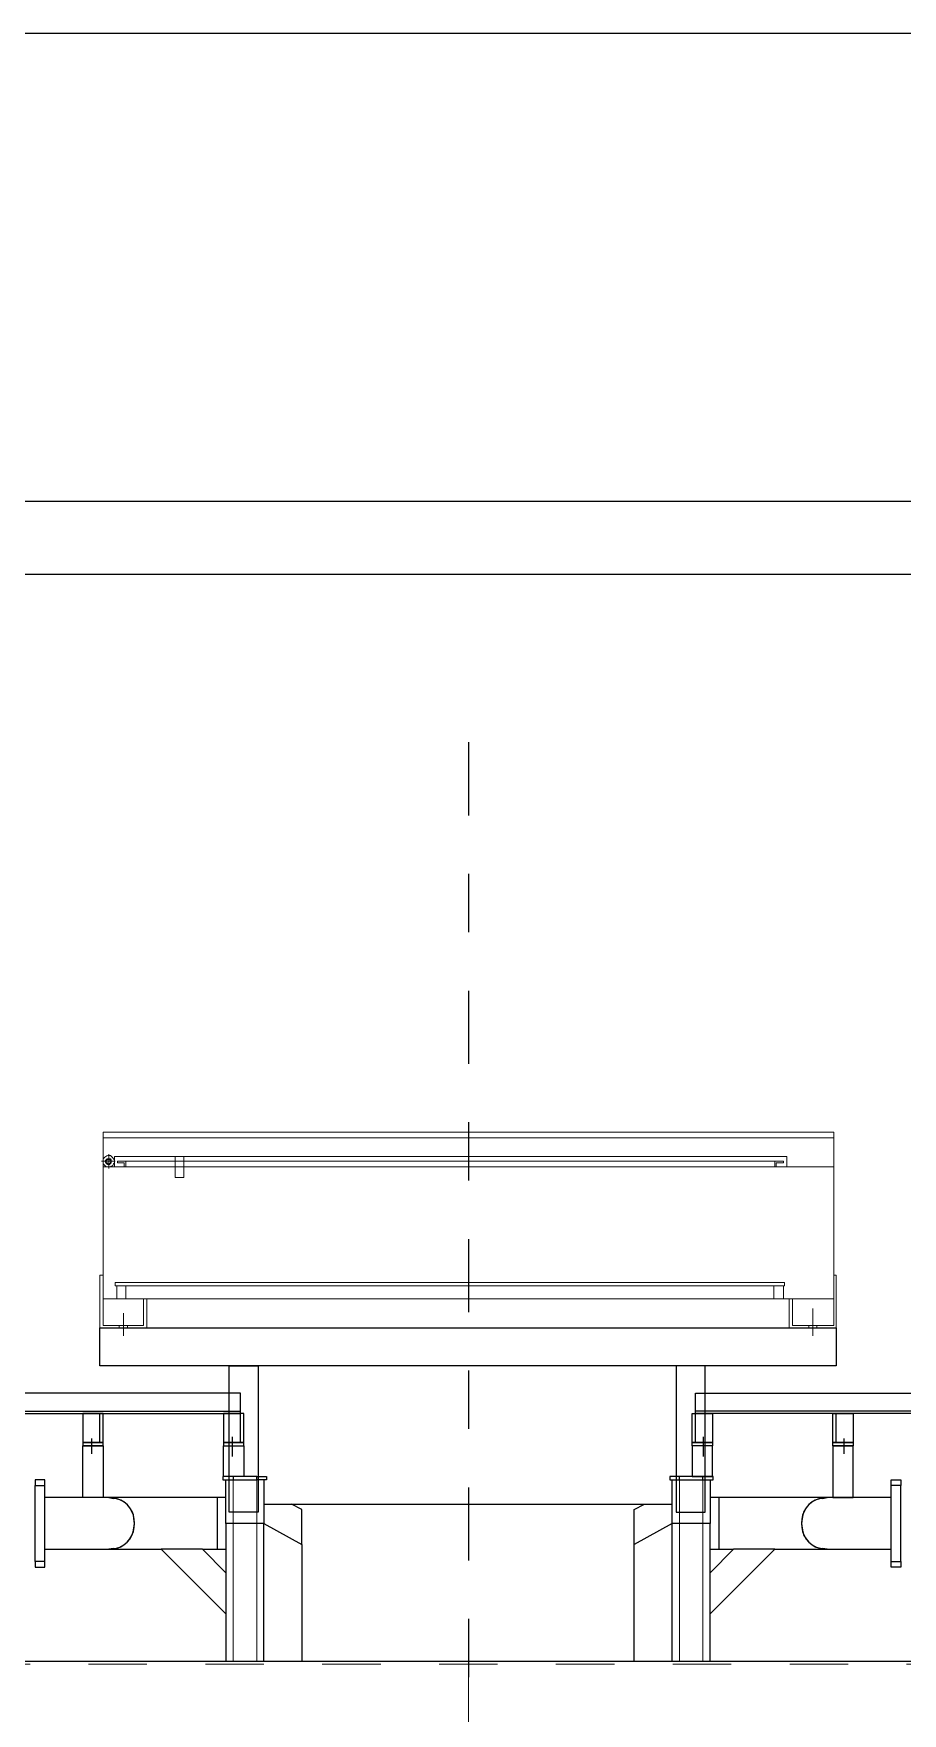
# Model space of a CAD drawing. Header units: metres. Extents: x 532250 to 532639, y 2673852 to 2674172.
# Drawn here: x 532450.356 to 532451.843, y 2674048.674 to 2674051.548 of the extents above; entities that cross this region are included whole.
import ezdxf

# ---------------------------------------------------------------- set-up
doc = ezdxf.new("R2010")
doc.units = ezdxf.units.M
doc.header["$MEASUREMENT"] = 0
doc.linetypes.add('CENTER', pattern=[2, 1.25, -0.25, 0.25, -0.25])
doc.linetypes.add('PDF_IMPORT', pattern=[1, 0.8, -0.2])
doc.layers.add('IDT', color=7, linetype='Continuous')
doc.linetypes.add('FOUNDATION LAYOUT$0$FENCELINE1', pattern='A,6.35,-2.54,[133,ltypeshp.shx,S=2.54,R=0,X=-2.54,Y=0],-2.54,25.4', length=36.83)

# ---------------------------------------------------------------- blocks, each defined once
blk = doc.blocks.new('IDT')
at = {"layer": 'IDT', "color": 8, "linetype": 'CENTER', "ltscale": 0.1}
blk.add_line((15.8275, 7.4232), (15.8275, 16.5476), dxfattribs=at)
at = {"layer": 'IDT', "color": 0, "lineweight": 13}
for p, q in [((15.8275, 8.948), (15.8275, 9.8014)), ((15.4264, 8.9964), (15.4264, 8.7599)), ((15.4665, 8.9964), (15.4665, 8.7599)), ((16.1899, 8.9964), (16.1899, 8.7599)), ((16.23, 8.9964), (16.23, 8.7599)), ((15.4264, 8.7599), (15.4264, 8.6852)), ((15.4665, 8.7599), (15.4665, 8.6852)), ((16.1899, 8.7599), (16.1899, 8.6852)), ((16.23, 8.7599), (16.23, 8.6852))]:
    blk.add_line(p, q, dxfattribs=at)
at = {"layer": 'IDT', "color": 0, "linetype": 'PDF_IMPORT', "lineweight": 13, "ltscale": 0.014167}
blk.add_line((14.7777, 9.0005), (16.8441, 9.0005), dxfattribs=at)
at = {"layer": 'IDT', "color": 0, "lineweight": 25}
for p, q in [((14.7777, 8.9964), (16.8787, 8.9964)), ((15.414, 8.9964), (15.414, 8.7599)), ((15.479, 8.9964), (15.479, 8.7599)), ((15.544, 8.9964), (15.544, 8.7958)), ((16.1125, 8.7958), (16.1125, 8.9964)), ((16.1775, 8.9964), (16.1775, 8.7599)), ((16.2425, 8.7599), (16.2425, 8.9964)), ((15.414, 8.9148), (15.3033, 8.8041)), ((16.3531, 8.8041), (16.2425, 8.9148)), ((15.0875, 8.8249), (15.0875, 8.8345)), ((15.0875, 8.8345), (15.1041, 8.8345)), ((15.1041, 8.8249), (15.0875, 8.8249)), ((15.0875, 8.8249), (15.0875, 8.6948)), ((15.1041, 8.8345), (15.1041, 8.8249)), ((15.1041, 8.8249), (15.1041, 8.6948)), ((15.3739, 8.8041), (15.414, 8.8442)), ((16.2425, 8.8442), (16.2826, 8.8041)), ((16.5689, 8.8345), (16.5523, 8.8345)), ((16.5523, 8.8345), (16.5523, 8.8249)), ((16.5523, 8.8249), (16.5689, 8.8249)), ((16.5523, 8.8249), (16.5523, 8.6948)), ((16.5689, 8.8249), (16.5689, 8.8345)), ((16.5689, 8.8249), (16.5689, 8.6948)), ((15.2134, 8.8041), (15.1041, 8.8041)), ((15.3033, 8.8041), (15.2134, 8.8041)), ((15.2245, 8.8027), (15.2134, 8.8041)), ((15.2134, 8.8041), (15.2217, 8.8027)), ((15.3033, 8.8041), (15.3739, 8.8041)), ((15.3988, 8.8041), (15.3739, 8.8041)), ((15.414, 8.8041), (15.3988, 8.8041)), ((15.3988, 8.7156), (15.3988, 8.8041)), ((16.2826, 8.8041), (16.2425, 8.8041)), ((16.2577, 8.7156), (16.2577, 8.8041)), ((16.2826, 8.8041), (16.3531, 8.8041)), ((16.443, 8.8041), (16.3531, 8.8041)), ((16.443, 8.8041), (16.432, 8.8027)), ((16.4347, 8.8027), (16.443, 8.8041)), ((16.5523, 8.8041), (16.443, 8.8041)), ((15.2577, 8.7599), (15.2563, 8.7682)), ((15.479, 8.7599), (15.544, 8.7958)), ((15.544, 8.7958), (15.544, 8.7363)), ((16.1775, 8.7599), (16.1125, 8.7958)), ((16.1125, 8.7958), (16.1125, 8.7363)), ((16.4002, 8.7682), (16.3988, 8.7599)), ((15.2563, 8.7516), (15.2577, 8.7599)), ((15.414, 8.6852), (15.414, 8.7599)), ((15.414, 8.7599), (15.4264, 8.7599)), ((15.4721, 8.7405), (15.4223, 8.7405)), ((15.4223, 8.7405), (15.4223, 8.4901)), ((15.4264, 8.7599), (15.4665, 8.7599)), ((15.4665, 8.7599), (15.479, 8.7599)), ((15.4721, 8.4901), (15.4721, 8.7405)), ((15.479, 8.7599), (15.479, 8.6852)), ((16.1775, 8.6852), (16.1775, 8.7599)), ((16.1775, 8.7599), (16.1899, 8.7599)), ((16.1872, 8.7405), (16.2369, 8.7405)), ((16.1872, 8.4901), (16.1872, 8.7405)), ((16.1899, 8.7599), (16.23, 8.7599)), ((16.23, 8.7599), (16.2425, 8.7599)), ((16.2369, 8.7405), (16.2369, 8.4901)), ((16.2425, 8.7599), (16.2425, 8.6852)), ((16.3988, 8.7599), (16.4002, 8.7516)), ((15.1041, 8.7156), (15.2134, 8.7156)), ((15.2037, 8.7156), (15.1692, 8.7156)), ((15.1692, 8.7156), (15.1692, 8.6271)), ((15.2037, 8.6271), (15.2037, 8.7156)), ((15.2217, 8.717), (15.2134, 8.7156)), ((15.2134, 8.7156), (15.2245, 8.717)), ((15.2134, 8.7156), (15.3988, 8.7156)), ((15.3988, 8.7156), (15.414, 8.7156)), ((16.1775, 8.7267), (15.479, 8.7267)), ((15.544, 8.7363), (15.526, 8.7267)), ((16.1125, 8.7363), (16.1304, 8.7267)), ((16.2425, 8.7156), (16.2577, 8.7156)), ((16.2577, 8.7156), (16.443, 8.7156)), ((16.432, 8.717), (16.443, 8.7156)), ((16.443, 8.7156), (16.4347, 8.717)), ((16.443, 8.7156), (16.5523, 8.7156)), ((16.4527, 8.6271), (16.4527, 8.7156)), ((16.4527, 8.7156), (16.4873, 8.7156)), ((16.4873, 8.7156), (16.4873, 8.6271)), ((15.0875, 8.6852), (15.0875, 8.6948)), ((15.0875, 8.6948), (15.1041, 8.6948)), ((15.1041, 8.6852), (15.0875, 8.6852)), ((15.1041, 8.6948), (15.1041, 8.6852)), ((15.4264, 8.6852), (15.4084, 8.6852)), ((15.4084, 8.6852), (15.4084, 8.6796)), ((15.4665, 8.6852), (15.4264, 8.6852)), ((15.4264, 8.6852), (15.4264, 8.6796)), ((15.4665, 8.6852), (15.4665, 8.6796)), ((15.4831, 8.6852), (15.4665, 8.6852)), ((15.4831, 8.6796), (15.4831, 8.6852)), ((16.1733, 8.6796), (16.1733, 8.6852)), ((16.1733, 8.6852), (16.1899, 8.6852)), ((16.23, 8.6852), (16.1899, 8.6852)), ((16.1899, 8.6852), (16.1899, 8.6796)), ((16.23, 8.6796), (16.23, 8.6852)), ((16.248, 8.6852), (16.23, 8.6852)), ((16.248, 8.6796), (16.248, 8.6852)), ((16.5689, 8.6948), (16.5523, 8.6948)), ((16.5523, 8.6948), (16.5523, 8.6852)), ((16.5523, 8.6852), (16.5689, 8.6852)), ((16.5689, 8.6852), (16.5689, 8.6948)), ((15.4084, 8.6796), (15.4264, 8.6796)), ((15.4444, 8.6796), (15.4098, 8.6796)), ((15.4098, 8.6796), (15.4098, 8.6271)), ((15.4264, 8.6796), (15.4665, 8.6796)), ((15.4444, 8.6271), (15.4444, 8.6796)), ((15.4665, 8.6796), (15.4831, 8.6796)), ((16.1899, 8.6796), (16.1733, 8.6796)), ((16.1899, 8.6796), (16.23, 8.6796)), ((16.212, 8.6271), (16.212, 8.6796)), ((16.212, 8.6796), (16.2466, 8.6796)), ((16.23, 8.6796), (16.248, 8.6796)), ((16.2466, 8.6796), (16.2466, 8.6271)), ((15.1692, 8.6271), (15.2037, 8.6271)), ((15.1692, 8.6215), (15.1692, 8.6271)), ((15.2037, 8.6271), (15.1692, 8.6271)), ((15.1692, 8.6271), (15.2037, 8.6271)), ((15.1844, 8.6409), (15.1844, 8.6146)), ((15.2037, 8.6271), (15.2037, 8.6215)), ((15.4098, 8.6271), (15.4444, 8.6271)), ((15.4098, 8.6215), (15.4098, 8.6271)), ((15.4098, 8.6271), (15.4444, 8.6271)), ((15.425, 8.6451), (15.425, 8.6119)), ((15.4444, 8.6271), (15.4444, 8.6215)), ((16.2466, 8.6271), (16.212, 8.6271)), ((16.212, 8.6271), (16.212, 8.6215)), ((16.2466, 8.6271), (16.212, 8.6271)), ((16.2314, 8.6451), (16.2314, 8.6119)), ((16.2466, 8.6215), (16.2466, 8.6271)), ((16.4873, 8.6271), (16.4527, 8.6271)), ((16.4527, 8.6271), (16.4527, 8.6215)), ((16.4527, 8.6271), (16.4873, 8.6271)), ((16.4873, 8.6271), (16.4527, 8.6271)), ((16.4721, 8.6409), (16.4721, 8.6146)), ((16.4873, 8.6215), (16.4873, 8.6271)), ((15.1692, 8.6215), (15.2037, 8.6215)), ((15.1692, 8.5717), (15.1692, 8.6215)), ((15.2037, 8.6215), (15.1692, 8.6215)), ((15.1982, 8.6215), (15.1982, 8.5717)), ((15.2037, 8.6215), (15.2037, 8.5717)), ((15.4098, 8.6215), (15.4444, 8.6215)), ((15.4098, 8.5717), (15.4098, 8.6215)), ((15.4444, 8.6215), (15.4098, 8.6215)), ((15.4389, 8.6215), (15.4389, 8.5717)), ((15.4444, 8.6215), (15.4444, 8.5717)), ((16.2466, 8.6215), (16.212, 8.6215)), ((16.212, 8.6215), (16.212, 8.5717)), ((16.212, 8.6215), (16.2466, 8.6215)), ((16.2176, 8.6215), (16.2176, 8.5717)), ((16.2466, 8.5717), (16.2466, 8.6215)), ((16.4873, 8.6215), (16.4527, 8.6215)), ((16.4527, 8.6215), (16.4527, 8.5717)), ((16.4527, 8.6215), (16.4873, 8.6215)), ((16.4582, 8.6215), (16.4582, 8.5717)), ((16.4873, 8.5717), (16.4873, 8.6215)), ((15.0198, 8.5676), (15.4389, 8.5676)), ((15.0239, 8.5717), (15.4389, 8.5717)), ((15.2037, 8.5717), (15.1692, 8.5717)), ((15.4444, 8.5717), (15.4098, 8.5717)), ((15.4389, 8.5717), (15.4389, 8.5372)), ((16.212, 8.5717), (16.2466, 8.5717)), ((16.6367, 8.5676), (16.2176, 8.5676)), ((16.4527, 8.5717), (16.4873, 8.5717)), ((15.4389, 8.5372), (15.0502, 8.5372)), ((15.1982, 8.4901), (16.4582, 8.4901)), ((15.1982, 8.4251), (15.1982, 8.4901)), ((15.4223, 8.4901), (15.4721, 8.4901)), ((16.2369, 8.4901), (16.1872, 8.4901)), ((16.4582, 8.4901), (16.4582, 8.4251)), ((16.4582, 8.4251), (15.1982, 8.4251))]:
    blk.add_line(p, q, dxfattribs=at)
at = {"layer": 'IDT', "color": 8, "lineweight": 25}
for p, q in [((16.6325, 8.5717), (16.2176, 8.5717)), ((16.2176, 8.5717), (16.2176, 8.5372)), ((16.2176, 8.5372), (16.6062, 8.5372))]:
    blk.add_line(p, q, dxfattribs=at)
at = {"layer": 'IDT', "color": 0, "lineweight": 15}
for p, q in [((15.2784, 8.4251), (15.1982, 8.4251)), ((15.1982, 8.4251), (15.1982, 8.3352)), ((15.2784, 8.3753), (15.2784, 8.4251)), ((16.378, 8.3753), (16.378, 8.4251)), ((16.378, 8.4251), (16.4582, 8.4251)), ((16.4582, 8.4251), (16.4582, 8.3352)), ((15.2023, 8.3352), (15.2023, 8.421)), ((15.2023, 8.421), (15.2729, 8.421)), ((15.2729, 8.421), (15.2729, 8.3753)), ((16.4527, 8.421), (16.3836, 8.421)), ((16.3836, 8.421), (16.3836, 8.3753)), ((16.4527, 8.3352), (16.4527, 8.421)), ((16.4527, 8.3753), (15.2023, 8.3753)), ((15.2023, 8.3753), (15.2023, 8.0904)), ((16.4527, 8.0904), (16.4527, 8.3753)), ((15.1982, 8.3352), (15.2023, 8.3352)), ((16.4582, 8.3352), (16.4527, 8.3352)), ((16.4527, 8.1001), (15.2023, 8.1001)), ((15.2023, 8.0904), (16.4527, 8.0904))]:
    blk.add_line(p, q, dxfattribs=at)
at = {"layer": 'IDT', "color": 0, "lineweight": 9}
for p, q in [((15.2314, 8.421), (15.2314, 8.4251)), ((15.2383, 8.3919), (15.2383, 8.439)), ((15.2452, 8.421), (15.2452, 8.4251)), ((16.4112, 8.421), (16.4112, 8.4251)), ((16.4181, 8.4002), (16.4181, 8.439)), ((16.4251, 8.421), (16.4251, 8.4251)), ((15.2881, 8.3532), (15.2881, 8.3753)), ((15.3047, 8.3532), (15.3047, 8.3753)), ((16.414, 8.3532), (16.414, 8.3753)), ((16.4292, 8.3532), (16.4292, 8.3753)), ((15.2867, 8.3477), (15.2867, 8.3532)), ((15.2867, 8.3532), (16.432, 8.3532)), ((16.432, 8.3477), (15.2867, 8.3477)), ((16.432, 8.3532), (16.432, 8.3477)), ((16.3144, 8.1319), (16.3144, 8.1679)), ((16.3144, 8.1679), (16.3296, 8.1679)), ((16.3296, 8.1679), (16.3296, 8.1319)), ((16.4527, 8.1499), (15.2023, 8.1499)), ((15.2826, 8.1499), (15.2826, 8.1319)), ((15.2826, 8.1319), (15.2826, 8.1471)), ((15.3006, 8.143), (15.2881, 8.143)), ((15.2881, 8.143), (15.2881, 8.1402)), ((15.2881, 8.1402), (16.4278, 8.1402)), ((15.3006, 8.1499), (15.3006, 8.143)), ((15.3033, 8.1402), (15.3033, 8.1499)), ((16.414, 8.1402), (16.414, 8.1499)), ((16.4168, 8.143), (16.4168, 8.1499)), ((16.4278, 8.143), (16.4168, 8.143)), ((16.4278, 8.1402), (16.4278, 8.143)), ((16.432, 8.1402), (16.4555, 8.1402)), ((16.4334, 8.1499), (16.4527, 8.1499)), ((16.4334, 8.1319), (16.4334, 8.1499)), ((16.4334, 8.1499), (16.4334, 8.1319)), ((16.4347, 8.1444), (16.4334, 8.143)), ((16.4334, 8.143), (16.4334, 8.1374)), ((16.4361, 8.1471), (16.4347, 8.1444)), ((16.4375, 8.1485), (16.4361, 8.1471)), ((16.4389, 8.1485), (16.4375, 8.1485)), ((16.4403, 8.1499), (16.4389, 8.1485)), ((16.4417, 8.1457), (16.4389, 8.143)), ((16.4389, 8.143), (16.4389, 8.1374)), ((16.4403, 8.1416), (16.4389, 8.1416)), ((16.4389, 8.1416), (16.4389, 8.1388)), ((16.4389, 8.1388), (16.4403, 8.1388)), ((16.4389, 8.1374), (16.4403, 8.1361)), ((16.4472, 8.1499), (16.4403, 8.1499)), ((16.4417, 8.1444), (16.4403, 8.143)), ((16.4403, 8.143), (16.4403, 8.1416)), ((16.4403, 8.1388), (16.4403, 8.1374)), ((16.4403, 8.1374), (16.4417, 8.1374)), ((16.4403, 8.1361), (16.4458, 8.1361)), ((16.4444, 8.1457), (16.4417, 8.1457)), ((16.4444, 8.1444), (16.4417, 8.1444)), ((16.4417, 8.1374), (16.4417, 8.1361)), ((16.4417, 8.1361), (16.4444, 8.1361)), ((16.443, 8.1278), (16.443, 8.1527)), ((16.4458, 8.1444), (16.4444, 8.1457)), ((16.4458, 8.143), (16.4444, 8.1444)), ((16.4444, 8.1361), (16.4444, 8.1374)), ((16.4444, 8.1374), (16.4458, 8.1374)), ((16.4472, 8.1444), (16.4458, 8.1444)), ((16.4472, 8.143), (16.4458, 8.143)), ((16.4458, 8.1374), (16.4472, 8.1388)), ((16.4458, 8.1361), (16.4486, 8.1388)), ((16.4527, 8.1444), (16.4472, 8.1499)), ((16.4472, 8.143), (16.4472, 8.1444)), ((16.4472, 8.1402), (16.4472, 8.143)), ((16.4486, 8.1416), (16.4472, 8.143)), ((16.4472, 8.1388), (16.4472, 8.1402)), ((16.4486, 8.1402), (16.4486, 8.1416)), ((16.4486, 8.1388), (16.4486, 8.1402)), ((16.4513, 8.1347), (16.4527, 8.1361)), ((16.4527, 8.1402), (16.4527, 8.1444)), ((16.4527, 8.1361), (16.4527, 8.1402)), ((16.4334, 8.1319), (15.2826, 8.1319)), ((16.4403, 8.1305), (16.4444, 8.1305))]:
    blk.add_line(p, q, dxfattribs=at)
at = {"layer": 'IDT', "color": 0}
for p, q in [((19.4275, 7.1354), (12.7275, 7.1354)), ((19.5525, 7.0104), (12.6025, 7.0104))]:
    blk.add_line(p, q, dxfattribs=at)
at = {"layer": 'IDT', "color": 7, "linetype": 'FOUNDATION LAYOUT$0$FENCELINE1', "ltscale": 0.01}
blk.add_lwpolyline([(19.9107, 22.4854), (11.801, 22.4854), (11.801, 6.2104), (19.7314, 6.2104), (25.552, 6.2104), (25.552, 9.0601)], dxfattribs=at)
at = {"layer": 'IDT', "color": 0, "lineweight": 25}
for points in [[(15.2563, 8.7682), (15.2563, 8.7847), (15.2382, 8.8027), (15.2217, 8.8027)], [(15.2245, 8.717), (15.2686, 8.7266), (15.2686, 8.7931), (15.2245, 8.8027)], [(16.432, 8.8027), (16.3878, 8.7931), (16.3878, 8.7267), (16.432, 8.717)], [(16.4347, 8.8027), (16.4182, 8.8028), (16.4002, 8.7847), (16.4002, 8.7682)], [(15.2217, 8.717), (15.2382, 8.717), (15.2563, 8.735), (15.2563, 8.7516)], [(16.4002, 8.7516), (16.4001, 8.735), (16.4182, 8.717), (16.4347, 8.717)]]:
    blk.add_open_spline(points, degree=3, dxfattribs=at)
at = {"layer": 'IDT', "color": 0, "lineweight": 9}
for points in [[(16.4334, 8.1374), (16.4357, 8.1351), (16.438, 8.1328), (16.4403, 8.1305)], [(16.4444, 8.1305), (16.447, 8.1309), (16.4494, 8.1325), (16.4513, 8.1347)]]:
    blk.add_open_spline(points, degree=3, dxfattribs=at)

msp = doc.modelspace()

# ---------------------------------------------------------------- block references
at = {"layer": 'IDT', "color": 8, "rotation": 180}
msp.add_blockref('IDT', (532466.9273, 2674057.7589), dxfattribs=at)

doc.saveas('drawing.dxf')
